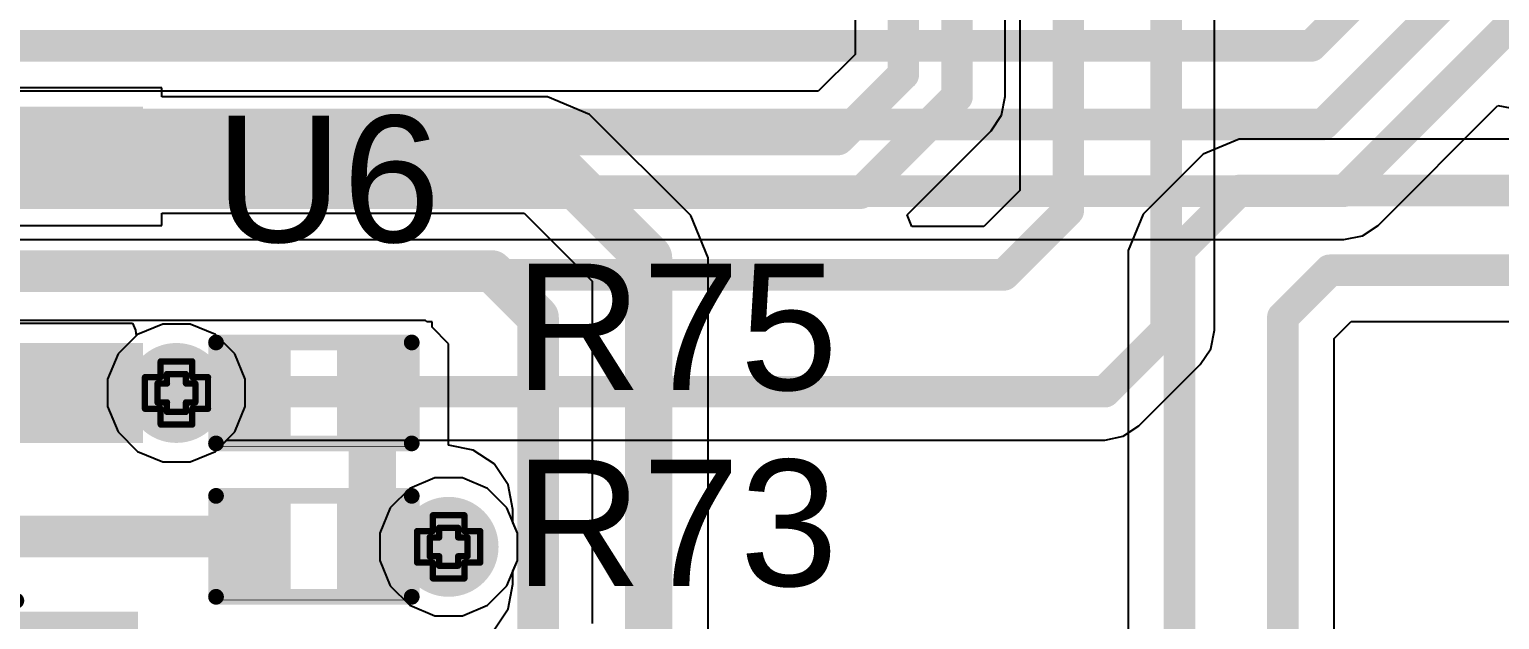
# Model space of a CAD drawing. Header units: inches. Extents: x -4 to 5258, y -4 to 5281.
# Drawn here: x 20.63 to 32.46, y 20.46 to 25.21 of the extents above; entities that cross this region are included whole.
import ezdxf

# ---------------------------------------------------------------- set-up
doc = ezdxf.new("R2010")
doc.units = ezdxf.units.IN
for name, color, linetype in [('Bottom Layer', 5, 'Continuous'), ('Bottom Solder', 6, 'Continuous'), ('Drill Drawing', 1, 'Continuous'), ('Layer 1', 16, 'Continuous'), ('Layer 2', 76, 'Continuous'), ('Top Layer', 1, 'Continuous'), ('Top Overlay', 2, 'Continuous'), ('Top Paste', 8, 'Continuous'), ('Top Solder', 216, 'Continuous'), ('Via Holes', 16, 'Continuous')]:
    doc.layers.add(name, color=color, linetype=linetype)
doc.styles.add('Arial', font='', dxfattribs={"height": 0.2})
doc.styles.get('Arial').set_extended_font_data('Arial')

# ---------------------------------------------------------------- blocks, each defined once
blk = doc.blocks.new('SOT_23_5_27')
at = {"layer": 'Top Layer'}
for points in [[(-1.85, 1.25), (-0.75, 1.25), (-0.75, 0.65), (-1.85, 0.65)], [(0.75, 1.25), (1.85, 1.25), (1.85, 0.65), (0.75, 0.65)], [(-1.85, 0.3), (-0.75, 0.3), (-0.75, -0.3), (-1.85, -0.3)], [(-1.85, -0.65), (-0.75, -0.65), (-0.75, -1.25), (-1.85, -1.25)], [(0.75, -0.65), (1.85, -0.65), (1.85, -1.25), (0.75, -1.25)]]:
    blk.add_hatch(color=1, dxfattribs=at).paths.add_polyline_path(points)
at = {"layer": 'Top Paste'}
for points in [[(-1.85, 1.25), (-0.75, 1.25), (-0.75, 0.65), (-1.85, 0.65)], [(0.75, 1.25), (1.85, 1.25), (1.85, 0.65), (0.75, 0.65)], [(-1.85, 0.3), (-0.75, 0.3), (-0.75, -0.3), (-1.85, -0.3)], [(-1.85, -0.65), (-0.75, -0.65), (-0.75, -1.25), (-1.85, -1.25)], [(0.75, -0.65), (1.85, -0.65), (1.85, -1.25), (0.75, -1.25)]]:
    blk.add_hatch(color=8, dxfattribs=at).paths.add_polyline_path(points)
at = {"layer": 'Top Solder'}
for points in [[(-1.952, 1.352), (-0.648, 1.352), (-0.648, 0.548), (-1.952, 0.548)], [(0.648, 1.352), (1.952, 1.352), (1.952, 0.548), (0.648, 0.548)], [(-1.952, 0.402), (-0.648, 0.402), (-0.648, -0.402), (-1.952, -0.402)], [(-1.952, -0.548), (-0.648, -0.548), (-0.648, -1.352), (-1.952, -1.352)], [(0.648, -0.548), (1.952, -0.548), (1.952, -1.352), (0.648, -1.352)]]:
    blk.add_hatch(color=216, dxfattribs=at).paths.add_polyline_path(points)
at = {"layer": 'Top Overlay'}
for points in [[(-0.879, 1.399, 0.127, 0.127, 0), (-0.879, 1.499, 0.127, 0.127, 0)], [(-0.879, 1.499, 0.127, 0.127, 0), (0.874, 1.499, 0.127, 0.127, 0)], [(0.874, 1.399, 0.127, 0.127, 0), (0.874, 1.499, 0.127, 0.127, 0)], [(-2.134, 0.813, 0.127, 0.127, 0), (-2.134, 1.067, 0.127, 0.127, 0)], [(-2.134, 1.067, 0.127, 0.127, 0), (-2.007, 0.94, 0.127, 0.127, 0)], [(-2.134, 0.813, 0.127, 0.127, 0), (-2.007, 0.94, 0.127, 0.127, 0)], [(0.88, -0.418, 0.127, 0.127, 0), (0.88, 0.44, 0.127, 0.127, 0)], [(-0.879, -1.499, 0.127, 0.127, 0), (-0.879, -1.399, 0.127, 0.127, 0)], [(0.874, -1.499, 0.127, 0.127, 0), (0.874, -1.399, 0.127, 0.127, 0)], [(-0.879, -1.499, 0.127, 0.127, 0), (0.874, -1.499, 0.127, 0.127, 0)]]:
    blk.add_lwpolyline(points, format="xyseb", dxfattribs=at)
for points in [[(-0.911, 1.499, 0.0635, 0.0635, 1), (-0.847, 1.499, 0.0635, 0.0635, 1)], [(-0.911, 1.499, 0.0635, 0.0635, 1), (-0.847, 1.499, 0.0635, 0.0635, 1)], [(0.842, 1.499, 0.0635, 0.0635, 1), (0.905, 1.499, 0.0635, 0.0635, 1)], [(0.842, 1.499, 0.0635, 0.0635, 1), (0.905, 1.499, 0.0635, 0.0635, 1)], [(-0.911, 1.399, 0.0635, 0.0635, 1), (-0.847, 1.399, 0.0635, 0.0635, 1)], [(0.842, 1.399, 0.0635, 0.0635, 1), (0.905, 1.399, 0.0635, 0.0635, 1)], [(-2.165, 1.067, 0.0635, 0.0635, 1), (-2.102, 1.067, 0.0635, 0.0635, 1)], [(-2.165, 1.067, 0.0635, 0.0635, 1), (-2.102, 1.067, 0.0635, 0.0635, 1)], [(-2.038, 0.94, 0.0635, 0.0635, 1), (-1.975, 0.94, 0.0635, 0.0635, 1)], [(-2.038, 0.94, 0.0635, 0.0635, 1), (-1.975, 0.94, 0.0635, 0.0635, 1)], [(-2.165, 0.813, 0.0635, 0.0635, 1), (-2.102, 0.813, 0.0635, 0.0635, 1)], [(-2.165, 0.813, 0.0635, 0.0635, 1), (-2.102, 0.813, 0.0635, 0.0635, 1)], [(0.848, 0.44, 0.0635, 0.0635, 1), (0.912, 0.44, 0.0635, 0.0635, 1)], [(0.848, -0.418, 0.0635, 0.0635, 1), (0.912, -0.418, 0.0635, 0.0635, 1)], [(-0.911, -1.399, 0.0635, 0.0635, 1), (-0.847, -1.399, 0.0635, 0.0635, 1)], [(0.842, -1.399, 0.0635, 0.0635, 1), (0.905, -1.399, 0.0635, 0.0635, 1)], [(-0.911, -1.499, 0.0635, 0.0635, 1), (-0.847, -1.499, 0.0635, 0.0635, 1)], [(-0.911, -1.499, 0.0635, 0.0635, 1), (-0.847, -1.499, 0.0635, 0.0635, 1)], [(0.842, -1.499, 0.0635, 0.0635, 1), (0.905, -1.499, 0.0635, 0.0635, 1)], [(0.842, -1.499, 0.0635, 0.0635, 1), (0.905, -1.499, 0.0635, 0.0635, 1)]]:
    blk.add_lwpolyline(points, format="xyseb", close=True, dxfattribs=at)
blk = doc.blocks.new('R___0402_93')
at = {"layer": 'Top Layer'}
for points in [[(-0.699, -0.318), (-0.699, 0.318), (-0.241, 0.318), (-0.241, -0.318)], [(0.241, -0.318), (0.241, 0.318), (0.699, 0.318), (0.699, -0.318)]]:
    blk.add_hatch(color=1, dxfattribs=at).paths.add_polyline_path(points)
at = {"layer": 'Top Paste'}
for points in [[(-0.699, -0.318), (-0.699, 0.318), (-0.241, 0.318), (-0.241, -0.318)], [(0.241, -0.318), (0.241, 0.318), (0.699, 0.318), (0.699, -0.318)]]:
    blk.add_hatch(color=8, dxfattribs=at).paths.add_polyline_path(points)
at = {"layer": 'Top Solder'}
for points in [[(-0.754, -0.373), (-0.754, 0.373), (-0.186, 0.373), (-0.186, -0.373)], [(0.186, -0.373), (0.186, 0.373), (0.754, 0.373), (0.754, -0.373)]]:
    blk.add_hatch(color=216, dxfattribs=at).paths.add_polyline_path(points)
at = {"layer": 'Top Overlay'}
for points in [[(-0.787, -0.406, 0.127, 0.127, 0), (-0.787, 0.406, 0.127, 0.127, 0)], [(-0.787, 0.406, 0.127, 0.127, 0), (0.787, 0.406, 0.127, 0.127, 0)], [(0.787, -0.406, 0.127, 0.127, 0), (0.787, 0.406, 0.127, 0.127, 0)], [(-0.787, -0.406, 0.127, 0.127, 0), (0.787, -0.406, 0.127, 0.127, 0)], [(-0.813, -0.432, 0.00323, 0.00323, 0), (0.813, -0.432, 0.00323, 0.00323, 0)]]:
    blk.add_lwpolyline(points, format="xyseb", dxfattribs=at)
for points in [[(-0.819, 0.406, 0.0635, 0.0635, 1), (-0.756, 0.406, 0.0635, 0.0635, 1)], [(-0.819, 0.406, 0.0635, 0.0635, 1), (-0.756, 0.406, 0.0635, 0.0635, 1)], [(0.756, 0.406, 0.0635, 0.0635, 1), (0.819, 0.406, 0.0635, 0.0635, 1)], [(0.756, 0.406, 0.0635, 0.0635, 1), (0.819, 0.406, 0.0635, 0.0635, 1)], [(-0.819, -0.406, 0.0635, 0.0635, 1), (-0.756, -0.406, 0.0635, 0.0635, 1)], [(-0.819, -0.406, 0.0635, 0.0635, 1), (-0.756, -0.406, 0.0635, 0.0635, 1)], [(0.756, -0.406, 0.0635, 0.0635, 1), (0.819, -0.406, 0.0635, 0.0635, 1)], [(0.756, -0.406, 0.0635, 0.0635, 1), (0.819, -0.406, 0.0635, 0.0635, 1)], [(-0.814, -0.432, 0.00161, 0.00161, 1), (-0.812, -0.432, 0.00161, 0.00161, 1)], [(0.812, -0.432, 0.00161, 0.00161, 1), (0.814, -0.432, 0.00161, 0.00161, 1)]]:
    blk.add_lwpolyline(points, format="xyseb", close=True, dxfattribs=at)
blk = doc.blocks.new('R___0402_95')
at = {"layer": 'Top Layer'}
for points in [[(-0.699, -0.318), (-0.699, 0.318), (-0.241, 0.318), (-0.241, -0.318)], [(0.241, -0.318), (0.241, 0.318), (0.699, 0.318), (0.699, -0.318)]]:
    blk.add_hatch(color=1, dxfattribs=at).paths.add_polyline_path(points)
at = {"layer": 'Top Paste'}
for points in [[(-0.699, -0.318), (-0.699, 0.318), (-0.241, 0.318), (-0.241, -0.318)], [(0.241, -0.318), (0.241, 0.318), (0.699, 0.318), (0.699, -0.318)]]:
    blk.add_hatch(color=8, dxfattribs=at).paths.add_polyline_path(points)
at = {"layer": 'Top Solder'}
for points in [[(-0.754, -0.373), (-0.754, 0.373), (-0.186, 0.373), (-0.186, -0.373)], [(0.186, -0.373), (0.186, 0.373), (0.754, 0.373), (0.754, -0.373)]]:
    blk.add_hatch(color=216, dxfattribs=at).paths.add_polyline_path(points)
at = {"layer": 'Top Overlay'}
for points in [[(-0.787, -0.406, 0.127, 0.127, 0), (-0.787, 0.406, 0.127, 0.127, 0)], [(-0.787, 0.406, 0.127, 0.127, 0), (0.787, 0.406, 0.127, 0.127, 0)], [(0.787, -0.406, 0.127, 0.127, 0), (0.787, 0.406, 0.127, 0.127, 0)], [(-0.787, -0.406, 0.127, 0.127, 0), (0.787, -0.406, 0.127, 0.127, 0)], [(-0.813, -0.432, 0.00323, 0.00323, 0), (0.813, -0.432, 0.00323, 0.00323, 0)]]:
    blk.add_lwpolyline(points, format="xyseb", dxfattribs=at)
for points in [[(-0.819, 0.406, 0.0635, 0.0635, 1), (-0.756, 0.406, 0.0635, 0.0635, 1)], [(-0.819, 0.406, 0.0635, 0.0635, 1), (-0.756, 0.406, 0.0635, 0.0635, 1)], [(0.756, 0.406, 0.0635, 0.0635, 1), (0.819, 0.406, 0.0635, 0.0635, 1)], [(0.756, 0.406, 0.0635, 0.0635, 1), (0.819, 0.406, 0.0635, 0.0635, 1)], [(-0.819, -0.406, 0.0635, 0.0635, 1), (-0.756, -0.406, 0.0635, 0.0635, 1)], [(-0.819, -0.406, 0.0635, 0.0635, 1), (-0.756, -0.406, 0.0635, 0.0635, 1)], [(0.756, -0.406, 0.0635, 0.0635, 1), (0.819, -0.406, 0.0635, 0.0635, 1)], [(0.756, -0.406, 0.0635, 0.0635, 1), (0.819, -0.406, 0.0635, 0.0635, 1)], [(-0.814, -0.432, 0.00161, 0.00161, 1), (-0.812, -0.432, 0.00161, 0.00161, 1)], [(0.812, -0.432, 0.00161, 0.00161, 1), (0.814, -0.432, 0.00161, 0.00161, 1)]]:
    blk.add_lwpolyline(points, format="xyseb", close=True, dxfattribs=at)
blk = doc.blocks.new('SOT_23_168')
at = {"layer": 'Top Layer'}
for points in [[(-0.41, 1.46), (0.41, 1.46), (0.41, 0.54), (-0.41, 0.54)], [(-1.36, -0.54), (-0.54, -0.54), (-0.54, -1.46), (-1.36, -1.46)], [(0.54, -0.54), (1.36, -0.54), (1.36, -1.46), (0.54, -1.46)]]:
    blk.add_hatch(color=1, dxfattribs=at).paths.add_polyline_path(points)
at = {"layer": 'Top Paste'}
for points in [[(-0.41, 1.46), (0.41, 1.46), (0.41, 0.54), (-0.41, 0.54)], [(-1.36, -0.54), (-0.54, -0.54), (-0.54, -1.46), (-1.36, -1.46)], [(0.54, -0.54), (1.36, -0.54), (1.36, -1.46), (0.54, -1.46)]]:
    blk.add_hatch(color=8, dxfattribs=at).paths.add_polyline_path(points)
at = {"layer": 'Top Solder'}
for points in [[(-0.512, 1.562), (0.512, 1.562), (0.512, 0.438), (-0.512, 0.438)], [(-1.462, -0.438), (-0.438, -0.438), (-0.438, -1.562), (-1.462, -1.562)], [(0.438, -0.438), (1.462, -0.438), (1.462, -1.562), (0.438, -1.562)]]:
    blk.add_hatch(color=216, dxfattribs=at).paths.add_polyline_path(points)
at = {"layer": 'Top Overlay'}
for points in [[(-1.549, 0.813, 0.127, 0.127, 0), (-0.559, 0.813, 0.127, 0.127, 0)], [(-1.549, 0.813, 0.127, 0.127, 0), (-1.549, -0.584, 0.127, 0.127, 0)], [(0.559, 0.813, 0.127, 0.127, 0), (1.549, 0.813, 0.127, 0.127, 0)], [(1.549, 0.813, 0.127, 0.127, 0), (1.549, -0.584, 0.127, 0.127, 0)], [(-0.33, -0.787, 0.127, 0.127, 0), (0.33, -0.787, 0.127, 0.127, 0)], [(-1.676, -1.041, 0.127, 0.127, 0), (-1.676, -1.295, 0.127, 0.127, 0)], [(-1.676, -1.041, 0.127, 0.127, 0), (-1.549, -1.168, 0.127, 0.127, 0)], [(-1.549, -1.168, 0.127, 0.127, 0), (-1.676, -1.295, 0.127, 0.127, 0)]]:
    blk.add_lwpolyline(points, format="xyseb", dxfattribs=at)
for points in [[(-1.581, 0.813, 0.0635, 0.0635, 1), (-1.518, 0.813, 0.0635, 0.0635, 1)], [(-1.581, 0.813, 0.0635, 0.0635, 1), (-1.518, 0.813, 0.0635, 0.0635, 1)], [(-0.591, 0.813, 0.0635, 0.0635, 1), (-0.527, 0.813, 0.0635, 0.0635, 1)], [(0.527, 0.813, 0.0635, 0.0635, 1), (0.591, 0.813, 0.0635, 0.0635, 1)], [(1.518, 0.813, 0.0635, 0.0635, 1), (1.581, 0.813, 0.0635, 0.0635, 1)], [(1.518, 0.813, 0.0635, 0.0635, 1), (1.581, 0.813, 0.0635, 0.0635, 1)], [(-1.581, -0.584, 0.0635, 0.0635, 1), (-1.518, -0.584, 0.0635, 0.0635, 1)], [(1.518, -0.584, 0.0635, 0.0635, 1), (1.581, -0.584, 0.0635, 0.0635, 1)], [(-0.362, -0.787, 0.0635, 0.0635, 1), (-0.298, -0.787, 0.0635, 0.0635, 1)], [(0.298, -0.787, 0.0635, 0.0635, 1), (0.362, -0.787, 0.0635, 0.0635, 1)], [(-1.708, -1.041, 0.0635, 0.0635, 1), (-1.645, -1.041, 0.0635, 0.0635, 1)], [(-1.708, -1.041, 0.0635, 0.0635, 1), (-1.645, -1.041, 0.0635, 0.0635, 1)], [(-1.581, -1.168, 0.0635, 0.0635, 1), (-1.518, -1.168, 0.0635, 0.0635, 1)], [(-1.581, -1.168, 0.0635, 0.0635, 1), (-1.518, -1.168, 0.0635, 0.0635, 1)], [(-1.708, -1.295, 0.0635, 0.0635, 1), (-1.645, -1.295, 0.0635, 0.0635, 1)], [(-1.708, -1.295, 0.0635, 0.0635, 1), (-1.645, -1.295, 0.0635, 0.0635, 1)]]:
    blk.add_lwpolyline(points, format="xyseb", close=True, dxfattribs=at)

msp = doc.modelspace()

# ---------------------------------------------------------------- hatches: boundary and pattern name
at = {"layer": 'Bottom Layer'}
h = msp.add_hatch(color=5, dxfattribs=at)
edge = h.paths.add_edge_path()
edge.add_arc((21.813, 22.283), 0.3, 0, 360)
h = msp.add_hatch(color=5, dxfattribs=at)
edge = h.paths.add_edge_path()
edge.add_arc((24.003, 21.045), 0.3, 0, 360)
at = {"layer": 'Bottom Solder'}
h = msp.add_hatch(color=6, dxfattribs=at)
edge = h.paths.add_edge_path()
edge.add_arc((21.813, 22.283), 0.402, 0, 360)
h = msp.add_hatch(color=6, dxfattribs=at)
edge = h.paths.add_edge_path()
edge.add_arc((24.003, 21.045), 0.402, 0, 360)
at = {"layer": 'Layer 1'}
h = msp.add_hatch(color=16, dxfattribs=at)
edge = h.paths.add_edge_path()
edge.add_arc((21.813, 22.283), 0.3, 0, 360)
h = msp.add_hatch(color=16, dxfattribs=at)
edge = h.paths.add_edge_path()
edge.add_arc((24.003, 21.045), 0.3, 0, 360)
at = {"layer": 'Layer 2'}
h = msp.add_hatch(color=76, dxfattribs=at)
edge = h.paths.add_edge_path()
edge.add_arc((21.813, 22.283), 0.3, 0, 360)
h = msp.add_hatch(color=76, dxfattribs=at)
edge = h.paths.add_edge_path()
edge.add_arc((24.003, 21.045), 0.3, 0, 360)
at = {"layer": 'Top Layer'}
h = msp.add_hatch(color=1, dxfattribs=at)
edge = h.paths.add_edge_path()
edge.add_arc((21.813, 22.283), 0.3, 0, 360)
msp.add_hatch(color=1, dxfattribs=at).paths.add_polyline_path([(23.389, 21.346), (23.389, 20.744), (24.003, 20.744), (24.003, 21.346)])
h = msp.add_hatch(color=1, dxfattribs=at)
edge = h.paths.add_edge_path()
edge.add_arc((24.003, 21.045), 0.3, 0, 360)
at = {"layer": 'Top Solder'}
h = msp.add_hatch(color=216, dxfattribs=at)
edge = h.paths.add_edge_path()
edge.add_arc((21.813, 22.283), 0.402, 0, 360)
h = msp.add_hatch(color=216, dxfattribs=at)
edge = h.paths.add_edge_path()
edge.add_arc((24.003, 21.045), 0.402, 0, 360)
at = {"layer": 'Via Holes'}
h = msp.add_hatch(color=7, dxfattribs=at)
edge = h.paths.add_edge_path()
edge.add_arc((21.813, 22.283), 0.15, 0, 360)
h = msp.add_hatch(color=7, dxfattribs=at)
edge = h.paths.add_edge_path()
edge.add_arc((24.003, 21.045), 0.15, 0, 360)

# ---------------------------------------------------------------- linework, layer by layer
at = {"layer": 'Bottom Layer'}
for p, q in [((27.274, 46.839), (27.274, 25.007)), ((28.483, 24.667), (28.483, 46.5)), ((28.601, 45.336), (28.601, 23.912)), ((30.166, 22.787), (30.166, 32.622)), ((27.274, 25.007), (26.977, 24.71)), ((26.977, 24.71), (17.721, 24.71)), ((28.453, 24.519), (28.483, 24.667)), ((28.369, 24.393), (28.453, 24.519)), ((27.692, 23.715), (28.369, 24.393)), ((28.601, 23.912), (28.311, 23.622)), ((27.731, 23.622), (27.692, 23.715)), ((28.311, 23.622), (27.731, 23.622)), ((19.855, 22.845), (21.459, 22.845)), ((21.459, 22.845), (21.484, 22.788)), ((21.49, 22.743), (21.344, 22.597)), ((21.484, 22.788), (21.49, 22.743)), ((30.136, 22.638), (30.166, 22.787)), ((21.344, 22.597), (21.259, 22.393)), ((30.052, 22.512), (30.136, 22.638)), ((29.558, 22.018), (30.052, 22.512)), ((21.259, 22.393), (21.259, 22.173)), ((21.259, 22.173), (21.344, 21.969)), ((29.432, 21.934), (29.558, 22.018)), ((21.344, 21.969), (21.499, 21.813)), ((22.127, 21.813), (22.218, 21.904)), ((22.218, 21.904), (29.284, 21.904)), ((29.284, 21.904), (29.432, 21.934)), ((21.499, 21.813), (21.703, 21.729)), ((21.923, 21.729), (22.127, 21.813)), ((21.703, 21.729), (21.923, 21.729)), ((23.893, 21.599), (23.69, 21.515)), ((24.114, 21.599), (23.893, 21.599)), ((24.317, 21.515), (24.114, 21.599)), ((23.69, 21.515), (23.534, 21.359)), ((24.473, 21.359), (24.317, 21.515)), ((23.534, 21.359), (23.449, 21.155)), ((24.557, 21.155), (24.473, 21.359)), ((23.449, 21.155), (23.449, 20.935)), ((24.557, 20.935), (24.557, 21.155)), ((23.449, 20.935), (23.534, 20.731)), ((24.473, 20.731), (24.557, 20.935)), ((23.534, 20.731), (23.69, 20.576)), ((24.317, 20.576), (24.473, 20.731)), ((23.69, 20.576), (23.893, 20.491)), ((23.893, 20.491), (24.114, 20.491)), ((24.114, 20.491), (24.317, 20.576))]:
    msp.add_line(p, q, dxfattribs=at)
for points in [[(27.662, 24.846, 0.254, 0.254, 0), (27.662, 46.839, 0.254, 0.254, 0)], [(28.094, 24.667, 0.254, 0.254, 0), (28.094, 46.66, 0.254, 0.254, 0)], [(28.99, 23.751, 0.254, 0.254, 0), (28.99, 45.336, 0.254, 0.254, 0)], [(29.777, 22.787, 0.254, 0.254, 0), (29.777, 44.479, 0.254, 0.254, 0)], [(27.138, 24.322, 0.254, 0.254, 0), (27.662, 24.846, 0.254, 0.254, 0)], [(27.317, 23.89, 0.254, 0.254, 0), (28.094, 24.667, 0.254, 0.254, 0)], [(9.87, 24.322, 0.254, 0.254, 0), (27.138, 24.322, 0.254, 0.254, 0)], [(9.857, 23.89, 0.254, 0.254, 0), (27.317, 23.89, 0.254, 0.254, 0)], [(28.472, 23.233, 0.254, 0.254, 0), (28.99, 23.751, 0.254, 0.254, 0)], [(19.46, 23.233, 0.254, 0.254, 0), (28.472, 23.233, 0.254, 0.254, 0)], [(29.284, 22.293, 0.254, 0.254, 0), (29.777, 22.787, 0.254, 0.254, 0)], [(21.813, 22.293, 0.254, 0.254, 0), (29.284, 22.293, 0.254, 0.254, 0)]]:
    msp.add_lwpolyline(points, format="xyseb", dxfattribs=at)
for points in [[(27.599, 24.846, 0.127, 0.127, 1), (27.726, 24.846, 0.127, 0.127, 1)], [(27.599, 24.846, 0.127, 0.127, 1), (27.726, 24.846, 0.127, 0.127, 1)], [(28.031, 24.667, 0.127, 0.127, 1), (28.158, 24.667, 0.127, 0.127, 1)], [(28.031, 24.667, 0.127, 0.127, 1), (28.158, 24.667, 0.127, 0.127, 1)], [(27.074, 24.322, 0.127, 0.127, 1), (27.201, 24.322, 0.127, 0.127, 1)], [(27.074, 24.322, 0.127, 0.127, 1), (27.201, 24.322, 0.127, 0.127, 1)], [(27.253, 23.89, 0.127, 0.127, 1), (27.38, 23.89, 0.127, 0.127, 1)], [(27.253, 23.89, 0.127, 0.127, 1), (27.38, 23.89, 0.127, 0.127, 1)], [(28.926, 23.751, 0.127, 0.127, 1), (29.053, 23.751, 0.127, 0.127, 1)], [(28.926, 23.751, 0.127, 0.127, 1), (29.053, 23.751, 0.127, 0.127, 1)], [(28.408, 23.233, 0.127, 0.127, 1), (28.535, 23.233, 0.127, 0.127, 1)], [(28.408, 23.233, 0.127, 0.127, 1), (28.535, 23.233, 0.127, 0.127, 1)], [(29.714, 22.787, 0.127, 0.127, 1), (29.841, 22.787, 0.127, 0.127, 1)], [(29.714, 22.787, 0.127, 0.127, 1), (29.841, 22.787, 0.127, 0.127, 1)], [(21.75, 22.293, 0.127, 0.127, 1), (21.877, 22.293, 0.127, 0.127, 1)], [(29.22, 22.293, 0.127, 0.127, 1), (29.347, 22.293, 0.127, 0.127, 1)], [(29.22, 22.293, 0.127, 0.127, 1), (29.347, 22.293, 0.127, 0.127, 1)]]:
    msp.add_lwpolyline(points, format="xyseb", close=True, dxfattribs=at)
at = {"layer": 'Drill Drawing'}
for points in [[(21.686, 22.41, 0.0508, 0.0508, 0), (21.686, 22.537, 0.0508, 0.0508, 0)], [(21.686, 22.537, 0.0508, 0.0508, 0), (21.94, 22.537, 0.0508, 0.0508, 0)], [(21.94, 22.41, 0.0508, 0.0508, 0), (21.94, 22.537, 0.0508, 0.0508, 0)], [(21.559, 22.156, 0.0508, 0.0508, 0), (21.559, 22.41, 0.0508, 0.0508, 0)], [(21.559, 22.41, 0.0508, 0.0508, 0), (21.686, 22.41, 0.0508, 0.0508, 0)], [(21.661, 22.207, 0.0508, 0.0508, 0), (21.661, 22.359, 0.0508, 0.0508, 0)], [(21.661, 22.359, 0.0508, 0.0508, 0), (21.737, 22.359, 0.0508, 0.0508, 0)], [(21.737, 22.359, 0.0508, 0.0508, 0), (21.737, 22.435, 0.0508, 0.0508, 0)], [(21.737, 22.435, 0.0508, 0.0508, 0), (21.889, 22.435, 0.0508, 0.0508, 0)], [(21.889, 22.359, 0.0508, 0.0508, 0), (21.889, 22.435, 0.0508, 0.0508, 0)], [(21.889, 22.359, 0.0508, 0.0508, 0), (21.966, 22.359, 0.0508, 0.0508, 0)], [(21.94, 22.41, 0.0508, 0.0508, 0), (22.067, 22.41, 0.0508, 0.0508, 0)], [(21.966, 22.207, 0.0508, 0.0508, 0), (21.966, 22.359, 0.0508, 0.0508, 0)], [(22.067, 22.156, 0.0508, 0.0508, 0), (22.067, 22.41, 0.0508, 0.0508, 0)], [(21.559, 22.156, 0.0508, 0.0508, 0), (21.686, 22.156, 0.0508, 0.0508, 0)], [(21.661, 22.207, 0.0508, 0.0508, 0), (21.737, 22.207, 0.0508, 0.0508, 0)], [(21.686, 22.029, 0.0508, 0.0508, 0), (21.686, 22.156, 0.0508, 0.0508, 0)], [(21.737, 22.131, 0.0508, 0.0508, 0), (21.737, 22.207, 0.0508, 0.0508, 0)], [(21.737, 22.131, 0.0508, 0.0508, 0), (21.889, 22.131, 0.0508, 0.0508, 0)], [(21.889, 22.207, 0.0508, 0.0508, 0), (21.966, 22.207, 0.0508, 0.0508, 0)], [(21.889, 22.131, 0.0508, 0.0508, 0), (21.889, 22.207, 0.0508, 0.0508, 0)], [(21.94, 22.156, 0.0508, 0.0508, 0), (22.067, 22.156, 0.0508, 0.0508, 0)], [(21.94, 22.029, 0.0508, 0.0508, 0), (21.94, 22.156, 0.0508, 0.0508, 0)], [(21.686, 22.029, 0.0508, 0.0508, 0), (21.94, 22.029, 0.0508, 0.0508, 0)], [(23.876, 21.172, 0.0508, 0.0508, 0), (23.876, 21.299, 0.0508, 0.0508, 0)], [(23.876, 21.299, 0.0508, 0.0508, 0), (24.13, 21.299, 0.0508, 0.0508, 0)], [(24.13, 21.172, 0.0508, 0.0508, 0), (24.13, 21.299, 0.0508, 0.0508, 0)], [(23.749, 20.918, 0.0508, 0.0508, 0), (23.749, 21.172, 0.0508, 0.0508, 0)], [(23.749, 21.172, 0.0508, 0.0508, 0), (23.876, 21.172, 0.0508, 0.0508, 0)], [(23.927, 21.121, 0.0508, 0.0508, 0), (23.927, 21.198, 0.0508, 0.0508, 0)], [(23.927, 21.198, 0.0508, 0.0508, 0), (24.08, 21.198, 0.0508, 0.0508, 0)], [(24.08, 21.121, 0.0508, 0.0508, 0), (24.08, 21.198, 0.0508, 0.0508, 0)], [(24.13, 21.172, 0.0508, 0.0508, 0), (24.257, 21.172, 0.0508, 0.0508, 0)], [(24.257, 20.918, 0.0508, 0.0508, 0), (24.257, 21.172, 0.0508, 0.0508, 0)], [(23.851, 20.969, 0.0508, 0.0508, 0), (23.851, 21.121, 0.0508, 0.0508, 0)], [(23.851, 21.121, 0.0508, 0.0508, 0), (23.927, 21.121, 0.0508, 0.0508, 0)], [(24.08, 21.121, 0.0508, 0.0508, 0), (24.156, 21.121, 0.0508, 0.0508, 0)], [(24.156, 20.969, 0.0508, 0.0508, 0), (24.156, 21.121, 0.0508, 0.0508, 0)], [(23.749, 20.918, 0.0508, 0.0508, 0), (23.876, 20.918, 0.0508, 0.0508, 0)], [(23.851, 20.969, 0.0508, 0.0508, 0), (23.927, 20.969, 0.0508, 0.0508, 0)], [(23.876, 20.791, 0.0508, 0.0508, 0), (23.876, 20.918, 0.0508, 0.0508, 0)], [(23.927, 20.893, 0.0508, 0.0508, 0), (23.927, 20.969, 0.0508, 0.0508, 0)], [(24.08, 20.969, 0.0508, 0.0508, 0), (24.156, 20.969, 0.0508, 0.0508, 0)], [(24.08, 20.893, 0.0508, 0.0508, 0), (24.08, 20.969, 0.0508, 0.0508, 0)], [(24.13, 20.918, 0.0508, 0.0508, 0), (24.257, 20.918, 0.0508, 0.0508, 0)], [(24.13, 20.791, 0.0508, 0.0508, 0), (24.13, 20.918, 0.0508, 0.0508, 0)], [(23.927, 20.893, 0.0508, 0.0508, 0), (24.08, 20.893, 0.0508, 0.0508, 0)], [(23.876, 20.791, 0.0508, 0.0508, 0), (24.13, 20.791, 0.0508, 0.0508, 0)]]:
    msp.add_lwpolyline(points, format="xyseb", dxfattribs=at)
for points in [[(21.674, 22.537, 0.0254, 0.0254, 1), (21.699, 22.537, 0.0254, 0.0254, 1)], [(21.674, 22.537, 0.0254, 0.0254, 1), (21.699, 22.537, 0.0254, 0.0254, 1)], [(21.928, 22.537, 0.0254, 0.0254, 1), (21.953, 22.537, 0.0254, 0.0254, 1)], [(21.928, 22.537, 0.0254, 0.0254, 1), (21.953, 22.537, 0.0254, 0.0254, 1)], [(21.547, 22.41, 0.0254, 0.0254, 1), (21.572, 22.41, 0.0254, 0.0254, 1)], [(21.547, 22.41, 0.0254, 0.0254, 1), (21.572, 22.41, 0.0254, 0.0254, 1)], [(21.648, 22.359, 0.0254, 0.0254, 1), (21.674, 22.359, 0.0254, 0.0254, 1)], [(21.648, 22.359, 0.0254, 0.0254, 1), (21.674, 22.359, 0.0254, 0.0254, 1)], [(21.674, 22.41, 0.0254, 0.0254, 1), (21.699, 22.41, 0.0254, 0.0254, 1)], [(21.674, 22.41, 0.0254, 0.0254, 1), (21.699, 22.41, 0.0254, 0.0254, 1)], [(21.724, 22.435, 0.0254, 0.0254, 1), (21.75, 22.435, 0.0254, 0.0254, 1)], [(21.724, 22.435, 0.0254, 0.0254, 1), (21.75, 22.435, 0.0254, 0.0254, 1)], [(21.724, 22.359, 0.0254, 0.0254, 1), (21.75, 22.359, 0.0254, 0.0254, 1)], [(21.724, 22.359, 0.0254, 0.0254, 1), (21.75, 22.359, 0.0254, 0.0254, 1)], [(21.877, 22.435, 0.0254, 0.0254, 1), (21.902, 22.435, 0.0254, 0.0254, 1)], [(21.877, 22.435, 0.0254, 0.0254, 1), (21.902, 22.435, 0.0254, 0.0254, 1)], [(21.877, 22.359, 0.0254, 0.0254, 1), (21.902, 22.359, 0.0254, 0.0254, 1)], [(21.877, 22.359, 0.0254, 0.0254, 1), (21.902, 22.359, 0.0254, 0.0254, 1)], [(21.928, 22.41, 0.0254, 0.0254, 1), (21.953, 22.41, 0.0254, 0.0254, 1)], [(21.928, 22.41, 0.0254, 0.0254, 1), (21.953, 22.41, 0.0254, 0.0254, 1)], [(21.953, 22.359, 0.0254, 0.0254, 1), (21.978, 22.359, 0.0254, 0.0254, 1)], [(21.953, 22.359, 0.0254, 0.0254, 1), (21.978, 22.359, 0.0254, 0.0254, 1)], [(22.055, 22.41, 0.0254, 0.0254, 1), (22.08, 22.41, 0.0254, 0.0254, 1)], [(22.055, 22.41, 0.0254, 0.0254, 1), (22.08, 22.41, 0.0254, 0.0254, 1)], [(21.547, 22.156, 0.0254, 0.0254, 1), (21.572, 22.156, 0.0254, 0.0254, 1)], [(21.547, 22.156, 0.0254, 0.0254, 1), (21.572, 22.156, 0.0254, 0.0254, 1)], [(21.648, 22.207, 0.0254, 0.0254, 1), (21.674, 22.207, 0.0254, 0.0254, 1)], [(21.648, 22.207, 0.0254, 0.0254, 1), (21.674, 22.207, 0.0254, 0.0254, 1)], [(21.674, 22.156, 0.0254, 0.0254, 1), (21.699, 22.156, 0.0254, 0.0254, 1)], [(21.674, 22.156, 0.0254, 0.0254, 1), (21.699, 22.156, 0.0254, 0.0254, 1)], [(21.724, 22.207, 0.0254, 0.0254, 1), (21.75, 22.207, 0.0254, 0.0254, 1)], [(21.724, 22.207, 0.0254, 0.0254, 1), (21.75, 22.207, 0.0254, 0.0254, 1)], [(21.724, 22.131, 0.0254, 0.0254, 1), (21.75, 22.131, 0.0254, 0.0254, 1)], [(21.724, 22.131, 0.0254, 0.0254, 1), (21.75, 22.131, 0.0254, 0.0254, 1)], [(21.877, 22.207, 0.0254, 0.0254, 1), (21.902, 22.207, 0.0254, 0.0254, 1)], [(21.877, 22.207, 0.0254, 0.0254, 1), (21.902, 22.207, 0.0254, 0.0254, 1)], [(21.877, 22.131, 0.0254, 0.0254, 1), (21.902, 22.131, 0.0254, 0.0254, 1)], [(21.877, 22.131, 0.0254, 0.0254, 1), (21.902, 22.131, 0.0254, 0.0254, 1)], [(21.928, 22.156, 0.0254, 0.0254, 1), (21.953, 22.156, 0.0254, 0.0254, 1)], [(21.928, 22.156, 0.0254, 0.0254, 1), (21.953, 22.156, 0.0254, 0.0254, 1)], [(21.953, 22.207, 0.0254, 0.0254, 1), (21.978, 22.207, 0.0254, 0.0254, 1)], [(21.953, 22.207, 0.0254, 0.0254, 1), (21.978, 22.207, 0.0254, 0.0254, 1)], [(22.055, 22.156, 0.0254, 0.0254, 1), (22.08, 22.156, 0.0254, 0.0254, 1)], [(22.055, 22.156, 0.0254, 0.0254, 1), (22.08, 22.156, 0.0254, 0.0254, 1)], [(21.674, 22.029, 0.0254, 0.0254, 1), (21.699, 22.029, 0.0254, 0.0254, 1)], [(21.674, 22.029, 0.0254, 0.0254, 1), (21.699, 22.029, 0.0254, 0.0254, 1)], [(21.928, 22.029, 0.0254, 0.0254, 1), (21.953, 22.029, 0.0254, 0.0254, 1)], [(21.928, 22.029, 0.0254, 0.0254, 1), (21.953, 22.029, 0.0254, 0.0254, 1)], [(23.864, 21.299, 0.0254, 0.0254, 1), (23.889, 21.299, 0.0254, 0.0254, 1)], [(23.864, 21.299, 0.0254, 0.0254, 1), (23.889, 21.299, 0.0254, 0.0254, 1)], [(24.118, 21.299, 0.0254, 0.0254, 1), (24.143, 21.299, 0.0254, 0.0254, 1)], [(24.118, 21.299, 0.0254, 0.0254, 1), (24.143, 21.299, 0.0254, 0.0254, 1)], [(23.737, 21.172, 0.0254, 0.0254, 1), (23.762, 21.172, 0.0254, 0.0254, 1)], [(23.737, 21.172, 0.0254, 0.0254, 1), (23.762, 21.172, 0.0254, 0.0254, 1)], [(23.864, 21.172, 0.0254, 0.0254, 1), (23.889, 21.172, 0.0254, 0.0254, 1)], [(23.864, 21.172, 0.0254, 0.0254, 1), (23.889, 21.172, 0.0254, 0.0254, 1)], [(23.914, 21.198, 0.0254, 0.0254, 1), (23.94, 21.198, 0.0254, 0.0254, 1)], [(23.914, 21.198, 0.0254, 0.0254, 1), (23.94, 21.198, 0.0254, 0.0254, 1)], [(24.067, 21.198, 0.0254, 0.0254, 1), (24.092, 21.198, 0.0254, 0.0254, 1)], [(24.067, 21.198, 0.0254, 0.0254, 1), (24.092, 21.198, 0.0254, 0.0254, 1)], [(24.118, 21.172, 0.0254, 0.0254, 1), (24.143, 21.172, 0.0254, 0.0254, 1)], [(24.118, 21.172, 0.0254, 0.0254, 1), (24.143, 21.172, 0.0254, 0.0254, 1)], [(24.245, 21.172, 0.0254, 0.0254, 1), (24.27, 21.172, 0.0254, 0.0254, 1)], [(24.245, 21.172, 0.0254, 0.0254, 1), (24.27, 21.172, 0.0254, 0.0254, 1)], [(23.838, 21.121, 0.0254, 0.0254, 1), (23.864, 21.121, 0.0254, 0.0254, 1)], [(23.838, 21.121, 0.0254, 0.0254, 1), (23.864, 21.121, 0.0254, 0.0254, 1)], [(23.914, 21.121, 0.0254, 0.0254, 1), (23.94, 21.121, 0.0254, 0.0254, 1)], [(23.914, 21.121, 0.0254, 0.0254, 1), (23.94, 21.121, 0.0254, 0.0254, 1)], [(24.067, 21.121, 0.0254, 0.0254, 1), (24.092, 21.121, 0.0254, 0.0254, 1)], [(24.067, 21.121, 0.0254, 0.0254, 1), (24.092, 21.121, 0.0254, 0.0254, 1)], [(24.143, 21.121, 0.0254, 0.0254, 1), (24.168, 21.121, 0.0254, 0.0254, 1)], [(24.143, 21.121, 0.0254, 0.0254, 1), (24.168, 21.121, 0.0254, 0.0254, 1)], [(23.737, 20.918, 0.0254, 0.0254, 1), (23.762, 20.918, 0.0254, 0.0254, 1)], [(23.737, 20.918, 0.0254, 0.0254, 1), (23.762, 20.918, 0.0254, 0.0254, 1)], [(23.838, 20.969, 0.0254, 0.0254, 1), (23.864, 20.969, 0.0254, 0.0254, 1)], [(23.838, 20.969, 0.0254, 0.0254, 1), (23.864, 20.969, 0.0254, 0.0254, 1)], [(23.864, 20.918, 0.0254, 0.0254, 1), (23.889, 20.918, 0.0254, 0.0254, 1)], [(23.864, 20.918, 0.0254, 0.0254, 1), (23.889, 20.918, 0.0254, 0.0254, 1)], [(23.914, 20.969, 0.0254, 0.0254, 1), (23.94, 20.969, 0.0254, 0.0254, 1)], [(23.914, 20.969, 0.0254, 0.0254, 1), (23.94, 20.969, 0.0254, 0.0254, 1)], [(24.067, 20.969, 0.0254, 0.0254, 1), (24.092, 20.969, 0.0254, 0.0254, 1)], [(24.067, 20.969, 0.0254, 0.0254, 1), (24.092, 20.969, 0.0254, 0.0254, 1)], [(24.118, 20.918, 0.0254, 0.0254, 1), (24.143, 20.918, 0.0254, 0.0254, 1)], [(24.118, 20.918, 0.0254, 0.0254, 1), (24.143, 20.918, 0.0254, 0.0254, 1)], [(24.143, 20.969, 0.0254, 0.0254, 1), (24.168, 20.969, 0.0254, 0.0254, 1)], [(24.143, 20.969, 0.0254, 0.0254, 1), (24.168, 20.969, 0.0254, 0.0254, 1)], [(24.245, 20.918, 0.0254, 0.0254, 1), (24.27, 20.918, 0.0254, 0.0254, 1)], [(24.245, 20.918, 0.0254, 0.0254, 1), (24.27, 20.918, 0.0254, 0.0254, 1)], [(23.914, 20.893, 0.0254, 0.0254, 1), (23.94, 20.893, 0.0254, 0.0254, 1)], [(23.914, 20.893, 0.0254, 0.0254, 1), (23.94, 20.893, 0.0254, 0.0254, 1)], [(24.067, 20.893, 0.0254, 0.0254, 1), (24.092, 20.893, 0.0254, 0.0254, 1)], [(24.067, 20.893, 0.0254, 0.0254, 1), (24.092, 20.893, 0.0254, 0.0254, 1)], [(23.864, 20.791, 0.0254, 0.0254, 1), (23.889, 20.791, 0.0254, 0.0254, 1)], [(23.864, 20.791, 0.0254, 0.0254, 1), (23.889, 20.791, 0.0254, 0.0254, 1)], [(24.118, 20.791, 0.0254, 0.0254, 1), (24.143, 20.791, 0.0254, 0.0254, 1)], [(24.118, 20.791, 0.0254, 0.0254, 1), (24.143, 20.791, 0.0254, 0.0254, 1)]]:
    msp.add_lwpolyline(points, format="xyseb", close=True, dxfattribs=at)
at = {"layer": 'Layer 1'}
for p, q in [((21.703, 22.837), (21.499, 22.753)), ((21.923, 22.837), (21.703, 22.837)), ((22.127, 22.753), (21.923, 22.837)), ((21.499, 22.753), (21.344, 22.597)), ((22.283, 22.597), (22.127, 22.753)), ((21.344, 22.597), (21.259, 22.393)), ((22.367, 22.393), (22.283, 22.597)), ((21.259, 22.393), (21.259, 22.173)), ((22.367, 22.173), (22.367, 22.393)), ((21.259, 22.173), (21.344, 21.969)), ((22.283, 21.969), (22.367, 22.173)), ((21.344, 21.969), (21.499, 21.813)), ((22.127, 21.813), (22.283, 21.969)), ((21.499, 21.813), (21.703, 21.729)), ((21.923, 21.729), (22.127, 21.813)), ((21.703, 21.729), (21.923, 21.729)), ((23.893, 21.599), (23.69, 21.515)), ((24.114, 21.599), (23.893, 21.599)), ((24.317, 21.515), (24.114, 21.599)), ((23.69, 21.515), (23.534, 21.359)), ((24.473, 21.359), (24.317, 21.515)), ((23.534, 21.359), (23.449, 21.155)), ((24.557, 21.155), (24.473, 21.359)), ((23.449, 21.155), (23.449, 20.935)), ((24.557, 20.935), (24.557, 21.155)), ((23.449, 20.935), (23.534, 20.731)), ((24.473, 20.731), (24.557, 20.935)), ((23.534, 20.731), (23.69, 20.576)), ((24.317, 20.576), (24.473, 20.731)), ((23.69, 20.576), (23.893, 20.491)), ((23.893, 20.491), (24.114, 20.491)), ((24.114, 20.491), (24.317, 20.576))]:
    msp.add_line(p, q, dxfattribs=at)
at = {"layer": 'Layer 2'}
for p, q in [((31.482, 23.631), (32.446, 24.596)), ((32.446, 24.596), (32.546, 24.576)), ((31.207, 23.517), (31.356, 23.547)), ((31.356, 23.547), (31.482, 23.631)), ((20.034, 23.517), (31.207, 23.517)), ((21.703, 22.837), (21.499, 22.753)), ((21.923, 22.837), (21.703, 22.837)), ((22.127, 22.753), (21.923, 22.837)), ((21.499, 22.753), (21.344, 22.597)), ((22.283, 22.597), (22.127, 22.753)), ((21.344, 22.597), (21.259, 22.393)), ((22.367, 22.393), (22.283, 22.597)), ((21.259, 22.393), (21.259, 22.173)), ((22.367, 22.173), (22.367, 22.393)), ((21.259, 22.173), (21.344, 21.969)), ((22.283, 21.969), (22.367, 22.173)), ((21.344, 21.969), (21.499, 21.813)), ((22.127, 21.813), (22.283, 21.969)), ((21.499, 21.813), (21.703, 21.729)), ((21.923, 21.729), (22.127, 21.813)), ((21.703, 21.729), (21.923, 21.729))]:
    msp.add_line(p, q, dxfattribs=at)
for points in [[(30.946, 25.075, 0.254, 0.254, 0), (38.124, 32.253, 0.254, 0.254, 0)], [(31.042, 24.443, 0.254, 0.254, 0), (38.332, 31.733, 0.254, 0.254, 0)], [(31.207, 23.906, 0.254, 0.254, 0), (38.555, 31.253, 0.254, 0.254, 0)], [(17.169, 25.075, 0.254, 0.254, 0), (30.946, 25.075, 0.254, 0.254, 0)], [(15.432, 24.443, 0.254, 0.254, 0), (31.042, 24.443, 0.254, 0.254, 0)], [(15.86, 23.906, 0.254, 0.254, 0), (31.207, 23.906, 0.254, 0.254, 0)]]:
    msp.add_lwpolyline(points, format="xyseb", dxfattribs=at)
for points in [[(30.882, 25.075, 0.127, 0.127, 1), (31.009, 25.075, 0.127, 0.127, 1)], [(30.882, 25.075, 0.127, 0.127, 1), (31.009, 25.075, 0.127, 0.127, 1)], [(30.978, 24.443, 0.127, 0.127, 1), (31.105, 24.443, 0.127, 0.127, 1)], [(30.978, 24.443, 0.127, 0.127, 1), (31.105, 24.443, 0.127, 0.127, 1)], [(31.144, 23.906, 0.127, 0.127, 1), (31.271, 23.906, 0.127, 0.127, 1)], [(31.144, 23.906, 0.127, 0.127, 1), (31.271, 23.906, 0.127, 0.127, 1)]]:
    msp.add_lwpolyline(points, format="xyseb", close=True, dxfattribs=at)
at = {"layer": 'Top Layer'}
for p, q in [((21.696, 24.737), (20.088, 24.737)), ((21.696, 24.664), (21.696, 24.737)), ((24.798, 24.664), (21.696, 24.664)), ((25.138, 24.523), (24.798, 24.664)), ((25.952, 23.71), (25.138, 24.523)), ((30.365, 24.324), (30.074, 24.203)), ((32.647, 24.324), (30.365, 24.324)), ((30.074, 24.203), (29.592, 23.722)), ((21.696, 23.629), (21.696, 23.73)), ((21.696, 23.73), (24.61, 23.73)), ((24.61, 23.73), (25.158, 23.182)), ((26.093, 23.37), (25.952, 23.71)), ((29.592, 23.722), (29.472, 23.43)), ((20.088, 23.629), (21.696, 23.629)), ((29.472, 23.43), (29.472, 15.867)), ((26.093, 15.798), (26.093, 23.37)), ((25.158, 23.182), (25.158, 20.428)), ((23.817, 22.865), (20.47, 22.865)), ((23.828, 22.855), (23.817, 22.865)), ((23.872, 22.855), (23.828, 22.855)), ((23.872, 22.811), (23.872, 22.855)), ((31.129, 22.722), (31.265, 22.857)), ((31.265, 22.857), (34.266, 22.857)), ((24.003, 22.679), (23.872, 22.811)), ((31.129, 15.105), (31.129, 22.722)), ((24.003, 21.864), (24.003, 22.679)), ((24.202, 21.824), (24.003, 21.864)), ((24.003, 21.864), (24.003, 21.864)), ((24.37, 21.712), (24.202, 21.824)), ((24.482, 21.544), (24.37, 21.712)), ((24.521, 21.346), (24.482, 21.544)), ((24.521, 21.242), (24.521, 21.346)), ((24.557, 21.155), (24.521, 21.242)), ((24.557, 20.935), (24.557, 21.155)), ((24.521, 20.848), (24.557, 20.935)), ((24.521, 20.744), (24.521, 20.848)), ((24.482, 20.546), (24.521, 20.744)), ((24.37, 20.378), (24.482, 20.546))]:
    msp.add_line(p, q, dxfattribs=at)
for points in [[(20.892, 24.183, 0.381, 0.381, 0), (24.798, 24.183, 0.381, 0.381, 0)], [(24.798, 24.183, 0.381, 0.381, 0), (25.612, 23.37, 0.381, 0.381, 0)], [(29.884, 23.43, 0.254, 0.254, 0), (30.365, 23.912, 0.254, 0.254, 0)], [(30.365, 23.912, 0.254, 0.254, 0), (35.445, 23.912, 0.254, 0.254, 0)], [(25.612, 15.496, 0.381, 0.381, 0), (25.612, 23.37, 0.381, 0.381, 0)], [(29.884, 15.496, 0.254, 0.254, 0), (29.884, 23.43, 0.254, 0.254, 0)], [(20.423, 23.263, 0.336, 0.336, 0), (24.352, 23.263, 0.336, 0.336, 0)], [(24.352, 23.263, 0.336, 0.336, 0), (24.723, 22.892, 0.336, 0.336, 0)], [(30.717, 22.893, 0.254, 0.254, 0), (31.094, 23.27, 0.254, 0.254, 0)], [(31.094, 23.27, 0.254, 0.254, 0), (35.437, 23.27, 0.254, 0.254, 0)], [(24.723, 20.166, 0.336, 0.336, 0), (24.723, 22.892, 0.336, 0.336, 0)], [(30.717, 14.734, 0.254, 0.254, 0), (30.717, 22.893, 0.254, 0.254, 0)], [(20.892, 22.283, 0.508, 0.508, 0), (21.813, 22.283, 0.508, 0.508, 0)], [(21.813, 22.283, 0.508, 0.508, 0), (22.388, 22.283, 0.508, 0.508, 0)], [(23.389, 21.049, 0.381, 0.381, 0), (23.389, 22.283, 0.381, 0.381, 0)], [(19.88, 21.129, 0.336, 0.336, 0), (22.388, 21.129, 0.336, 0.336, 0)], [(22.388, 21.129, 0.336, 0.336, 0), (22.449, 21.068, 0.336, 0.336, 0)], [(22.449, 21.049, 0.336, 0.336, 0), (22.449, 21.068, 0.336, 0.336, 0)]]:
    msp.add_lwpolyline(points, format="xyseb", dxfattribs=at)
for points in [[(20.797, 24.183, 0.191, 0.191, 1), (20.987, 24.183, 0.191, 0.191, 1)], [(24.703, 24.183, 0.191, 0.191, 1), (24.893, 24.183, 0.191, 0.191, 1)], [(24.703, 24.183, 0.191, 0.191, 1), (24.893, 24.183, 0.191, 0.191, 1)], [(30.302, 23.912, 0.127, 0.127, 1), (30.429, 23.912, 0.127, 0.127, 1)], [(30.302, 23.912, 0.127, 0.127, 1), (30.429, 23.912, 0.127, 0.127, 1)], [(25.516, 23.37, 0.191, 0.191, 1), (25.707, 23.37, 0.191, 0.191, 1)], [(25.516, 23.37, 0.191, 0.191, 1), (25.707, 23.37, 0.191, 0.191, 1)], [(29.821, 23.43, 0.127, 0.127, 1), (29.948, 23.43, 0.127, 0.127, 1)], [(29.821, 23.43, 0.127, 0.127, 1), (29.948, 23.43, 0.127, 0.127, 1)], [(24.268, 23.263, 0.168, 0.168, 1), (24.436, 23.263, 0.168, 0.168, 1)], [(24.268, 23.263, 0.168, 0.168, 1), (24.436, 23.263, 0.168, 0.168, 1)], [(31.03, 23.27, 0.127, 0.127, 1), (31.157, 23.27, 0.127, 0.127, 1)], [(31.03, 23.27, 0.127, 0.127, 1), (31.157, 23.27, 0.127, 0.127, 1)], [(24.639, 22.892, 0.168, 0.168, 1), (24.806, 22.892, 0.168, 0.168, 1)], [(24.639, 22.892, 0.168, 0.168, 1), (24.806, 22.892, 0.168, 0.168, 1)], [(30.653, 22.893, 0.127, 0.127, 1), (30.78, 22.893, 0.127, 0.127, 1)], [(30.653, 22.893, 0.127, 0.127, 1), (30.78, 22.893, 0.127, 0.127, 1)], [(20.765, 22.283, 0.254, 0.254, 1), (21.019, 22.283, 0.254, 0.254, 1)], [(21.686, 22.283, 0.254, 0.254, 1), (21.94, 22.283, 0.254, 0.254, 1)], [(21.686, 22.283, 0.254, 0.254, 1), (21.94, 22.283, 0.254, 0.254, 1)], [(22.261, 22.283, 0.254, 0.254, 1), (22.515, 22.283, 0.254, 0.254, 1)], [(23.294, 22.283, 0.191, 0.191, 1), (23.484, 22.283, 0.191, 0.191, 1)], [(22.305, 21.129, 0.168, 0.168, 1), (22.472, 21.129, 0.168, 0.168, 1)], [(22.305, 21.129, 0.168, 0.168, 1), (22.472, 21.129, 0.168, 0.168, 1)], [(22.365, 21.068, 0.168, 0.168, 1), (22.533, 21.068, 0.168, 0.168, 1)], [(22.365, 21.068, 0.168, 0.168, 1), (22.533, 21.068, 0.168, 0.168, 1)], [(22.365, 21.049, 0.168, 0.168, 1), (22.533, 21.049, 0.168, 0.168, 1)], [(23.294, 21.049, 0.191, 0.191, 1), (23.484, 21.049, 0.191, 0.191, 1)]]:
    msp.add_lwpolyline(points, format="xyseb", close=True, dxfattribs=at)

# ---------------------------------------------------------------- block references
for name, p in [('SOT_23_5_27', (19.592, 23.233)), ('R___0402_93', (22.919, 22.283)), ('R___0402_95', (22.919, 21.049))]:
    msp.add_blockref(name, p)
at = {"rotation": 90}
msp.add_blockref('SOT_23_168', (19.941, 19.062), dxfattribs=at)

# ---------------------------------------------------------------- texts
at = {"layer": 'Top Overlay', "style": 'Arial'}
for s, p in [('U6', (22.124, 23.497)), ('R75', (24.533, 22.307)), ('R73', (24.533, 20.73))]:
    msp.add_text(s, height=1.016, dxfattribs=at).set_placement(p)

doc.saveas('drawing.dxf')
